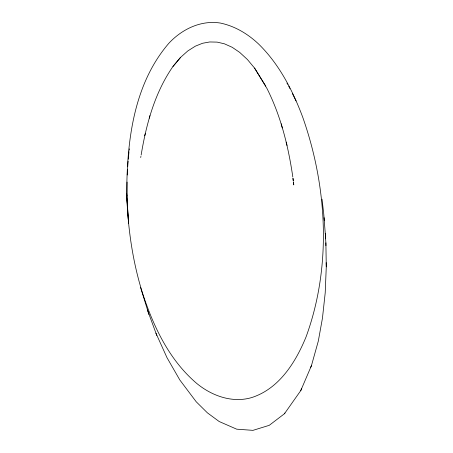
<?xml version="1.0" encoding="UTF-8"?>
<svg xmlns="http://www.w3.org/2000/svg" width="453" height="453" viewBox="0 0 453 453"><rect width="100%" height="100%" fill="white"/><g stroke="black" fill="none" stroke-linecap="round" stroke-linejoin="round"><path stroke-width="0.68" d="M126.732 193.607C126.897 141.778 133.425 84.909 168.295 43.93L168.748 43.392C181.806 29.286 200.832 19.955 220.339 23.046C234.818 26.093 247.638 33.743 258.352 43.794C279.071 63.918 292.491 90.062 302.581 116.812C327.377 186.908 331.828 266.347 306.086 336.822C295.735 362.185 279.19 388.748 251.698 397.564C232.378 403.334 211.8 395.837 196.749 383.442C168.89 359.812 152.904 325.509 141.965 291.353C132.276 259.688 127.718 226.659 126.732 193.607L128.561 223.318L126.727 195.033M127.072 182.061L127.072 196.064M127.248 174.994L127.497 169.416M325.277 233.289L325.877 242.831L326.273 266.828L325.214 292.78L322.457 318.142L318.312 341.081L311.426 365.69L300.764 390.588L284.456 413.736L269.235 425.333L252.967 430.35L236.693 429.178L219.173 421.517L207.383 412.825L196.217 401.771L179.841 379.999L166.998 357.683L155.934 333.193M127.706 166.693L128.131 161.24M128.29 159.196L128.997 151.647M129.19 150.243L129.377 148.844M140.719 157.536L140.911 156.342M141.138 155.051C146.274 124.014 154.824 92.61 172.961 66.483L180.634 57.338L187.78 50.957L195.373 46.155L202.599 43.262L209.711 41.965L217.134 42.118L224.422 43.816L232.219 47.305L239.682 52.384L247.406 59.513L254.58 68.097L266.993 88.528C280.9 116.178 288.385 146.54 292.819 177.044M149.258 118.188L149.937 115.623M144.7 135.758L145.271 133.595M310.69 367.36L311.426 365.69M300.764 390.588L301.602 388.697M284.456 413.736L284.96 412.989M172.961 66.483L180.345 57.633M254.58 68.097L265.764 86.093M286.947 83.12L287.649 84.303M288.703 86.076L289.926 88.55M292.378 93.511L296.047 100.94M148.958 314.563L140.509 287.287M156.829 335.52L147.418 309.954M286.166 142.117L287.038 145.436M281.205 123.771L282.293 127.91M322.038 199.224L323.765 214.054L325.673 238.816M292.978 178.306L293.289 180.832M292.983 178.425L293.317 181.194M293.487 182.576L293.737 184.648M293.453 182.197L293.782 184.926M324.088 217.689L324.291 220.52M127.18 200.232L127.333 206.477M325.877 242.831L325.934 245.668M326.188 262.644L326.273 266.828"/></g></svg>
